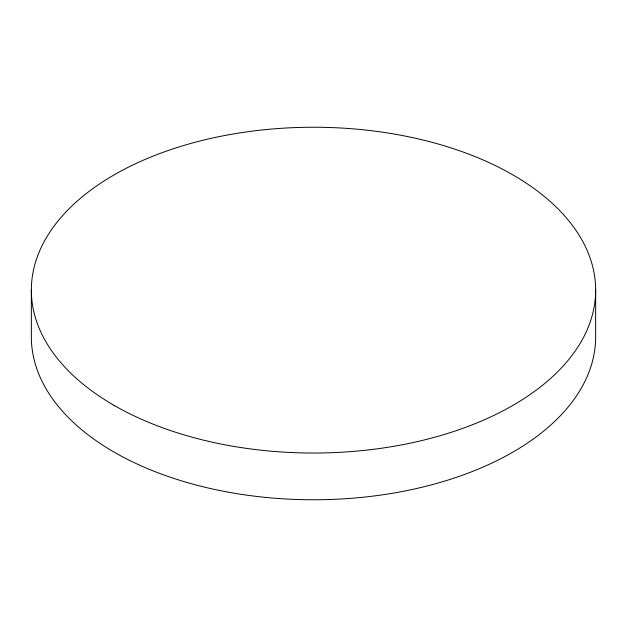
<?xml version="1.0" encoding="UTF-8"?>
<svg xmlns="http://www.w3.org/2000/svg" width="627" height="627" viewBox="0 0 627 627"><rect width="100%" height="100%" fill="white"/><g stroke="black" fill="none" stroke-linecap="round" stroke-linejoin="round"><path stroke-width="0.94" d="M595.65 290.136L595.65 336.864A282.15 162.895 0 0 1 313.5 499.766A282.15 162.895 0 0 1 31.35 336.864L31.35 290.136M113.989 405.324A282.15 162.895 0 0 0 586.033 332.294A282.15 162.895 0 0 0 240.478 132.791A282.15 162.895 0 0 0 113.989 405.324"/></g></svg>
